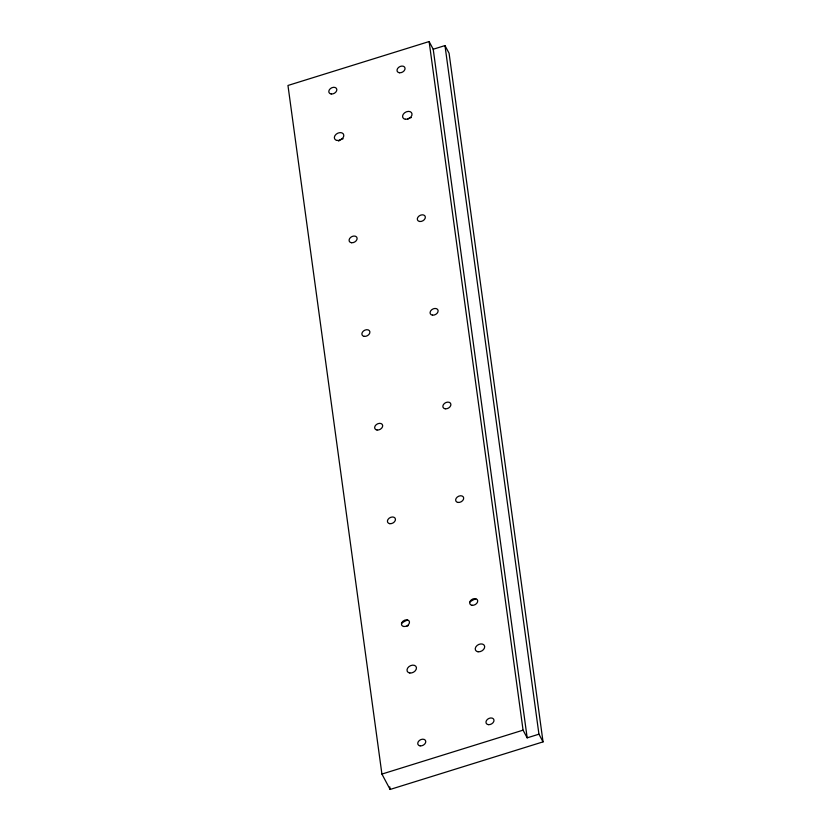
<?xml version="1.0" encoding="UTF-8"?>
<svg xmlns="http://www.w3.org/2000/svg" width="831" height="831" viewBox="0 0 831 831"><rect width="100%" height="100%" fill="white"/><g stroke="black" fill="none" stroke-linecap="round" stroke-linejoin="round"><path stroke-width="1.25" d="M429.118 41.55L287.962 85.468L381.917 774.077L390.123 789.45L543.038 741.875L449.083 53.267L444.98 45.58L433.221 49.237L429.118 41.55L523.063 730.158L527.176 737.845L538.935 734.188L543.038 741.875M381.917 774.077L523.063 730.158M444.98 45.58L538.935 734.188M433.221 49.237L527.176 737.845M389.77 786.884L390.123 789.45M407.792 119.041A5.007 3.594 -28.1 0 1 411.314 117.555M338.674 141.145A5.007 3.594 -28.1 0 1 343.089 138.787M470.014 601.976A12.517 8.996 -28.1 0 1 475.727 598.922M401.789 623.208A12.517 8.996 -28.1 0 1 407.502 620.144M407.055 626.159A5.007 3.594 -28.1 0 1 408.25 625.66M405.383 119.249A5.007 3.594 -28.1 0 0 412.01 113.868A5.007 3.594 -28.1 0 0 404.51 112.891A5.007 3.594 -28.1 0 0 405.383 119.249M337.157 140.47A5.007 3.594 -28.1 0 0 343.785 135.1A5.007 3.594 -28.1 0 0 336.285 134.113A5.007 3.594 -28.1 0 0 337.157 140.47M420.122 745.864A4.259 3.054 -28.1 0 0 425.752 741.294A4.259 3.054 -28.1 0 0 419.385 740.463A4.259 3.054 -28.1 0 0 420.122 745.864M488.348 724.642A4.259 3.054 -28.1 0 0 493.978 720.072A4.259 3.054 -28.1 0 0 487.61 719.231A4.259 3.054 -28.1 0 0 488.348 724.642M389.812 523.675A4.259 3.054 -28.1 0 0 395.442 519.105A4.259 3.054 -28.1 0 0 389.074 518.264A4.259 3.054 -28.1 0 0 389.812 523.675M458.037 502.443A4.259 3.054 -28.1 0 0 463.667 497.873A4.259 3.054 -28.1 0 0 457.299 497.042A4.259 3.054 -28.1 0 0 458.037 502.443M377.035 430.022A4.259 3.054 -28.1 0 0 382.665 425.451A4.259 3.054 -28.1 0 0 376.298 424.62A4.259 3.054 -28.1 0 0 377.035 430.022M445.25 408.8A4.259 3.054 -28.1 0 0 450.88 404.23A4.259 3.054 -28.1 0 0 444.512 403.388A4.259 3.054 -28.1 0 0 445.25 408.8M364.258 336.368A4.259 3.054 -28.1 0 0 369.888 331.798A4.259 3.054 -28.1 0 0 363.521 330.967A4.259 3.054 -28.1 0 0 364.258 336.368M432.473 315.146A4.259 3.054 -28.1 0 0 438.103 310.576A4.259 3.054 -28.1 0 0 431.736 309.734A4.259 3.054 -28.1 0 0 432.473 315.146M399.41 72.754A4.259 3.054 -28.1 0 0 405.04 68.184A4.259 3.054 -28.1 0 0 398.672 67.342A4.259 3.054 -28.1 0 0 399.41 72.754M331.185 93.976A4.259 3.054 -28.1 0 0 336.815 89.405A4.259 3.054 -28.1 0 0 330.447 88.574A4.259 3.054 -28.1 0 0 331.185 93.976M351.471 242.725A4.259 3.054 -28.1 0 0 357.101 238.154A4.259 3.054 -28.1 0 0 350.734 237.313A4.259 3.054 -28.1 0 0 351.471 242.725M419.697 221.493A4.259 3.054 -28.1 0 0 425.327 216.922A4.259 3.054 -28.1 0 0 418.959 216.091A4.259 3.054 -28.1 0 0 419.697 221.493M403.835 626.501A4.259 3.054 -28.1 0 0 409.465 621.931A4.259 3.054 -28.1 0 0 403.097 621.1A4.259 3.054 -28.1 0 0 403.835 626.501M472.06 605.28A4.259 3.054 -28.1 0 0 477.69 600.709A4.259 3.054 -28.1 0 0 471.322 599.868A4.259 3.054 -28.1 0 0 472.06 605.28M409.818 672.996A5.007 3.594 -28.1 0 0 416.435 667.625A5.007 3.594 -28.1 0 0 408.945 666.639A5.007 3.594 -28.1 0 0 409.818 672.996M478.043 651.774A5.007 3.594 -28.1 0 0 484.66 646.393A5.007 3.594 -28.1 0 0 477.171 645.417A5.007 3.594 -28.1 0 0 478.043 651.774"/></g></svg>
